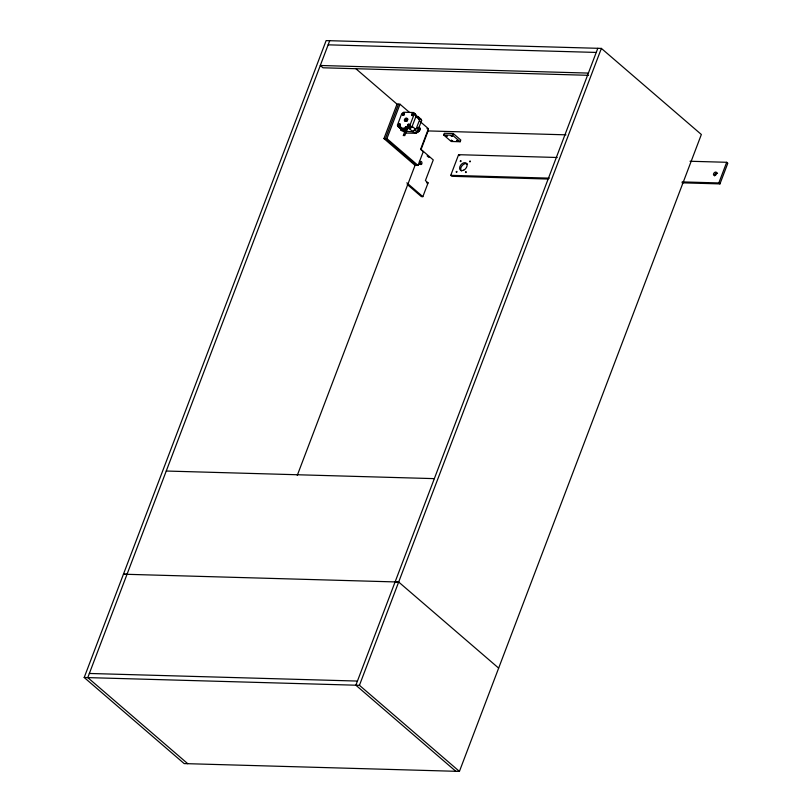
<?xml version="1.0" encoding="UTF-8"?>
<svg xmlns="http://www.w3.org/2000/svg" width="812" height="812" viewBox="0 0 812 812"><rect width="100%" height="100%" fill="white"/><g stroke="black" fill="none" stroke-linecap="round" stroke-linejoin="round"><path stroke-width="1.22" d="M417.794 131.118L418.373 130.732M419.154 129.605L417.5 128.073M419.134 129.656L417.439 128.286M84.204 677.502L326.14 40.6L601.377 48.405L701.355 134.498L459.419 771.4L184.182 763.595L84.204 677.502L359.442 685.308L459.419 771.4M329.713 40.701L87.777 677.604L187.755 763.696M420.048 121.485L428.431 128.712L420.586 149.367L423.255 151.661L418.028 165.435L415.044 165.354L383.944 138.568L397.017 104.139L400.001 104.22L409.563 112.462M398.509 104.18L385.436 138.608L416.536 165.394M418.028 165.435L386.918 138.649L400.001 104.22M397.413 125.149L401.778 113.66L403.584 112.249L413.521 112.523L415.5 114.228L416.211 115.71L411.846 127.2L410.04 128.611L407.492 128.54L405.848 127.382L405.624 128.753L400.793 128.611L400.154 128.063L400.671 126.702L398.124 126.631L397.413 125.149L400.854 128.357M403.635 129.128L403.006 130.762L401.767 130.722L400.651 129.758L401.534 127.443M402.559 130.032L402.468 130.742L402.691 130.143M405.624 128.753L404.995 128.205L405.513 126.834L408.06 126.905L410.04 128.611M405.208 129.078C396.175 128.347 404.071 130.407 405.33 128.743M406.751 128.397L406.152 130.742L405.269 129.981L405.898 128.316M403.249 135.675L404.934 131.321M407.492 128.54L406.609 130.864L405.482 129.9L406.365 127.575M405.99 129.189L405.239 130.712L406.609 130.864M406.325 129.879L405.909 130.844L406.873 128.063M406.051 132.275L404.741 135.716L403.635 134.762M408.06 126.905L409.867 125.495L414.232 114.005L413.521 112.523M413.298 131.422L415.429 129.138L412.547 131.392L415.5 133.31L417.297 131.899L421.661 120.409L420.961 118.928L418.007 117.009L418.759 118.593M419.134 119.384L418.759 117.04M297.263 475.416L415.277 164.734M421.134 149.317L428.34 130.346M443.646 134.985L444.306 133.259L453.238 133.513L460.79 140.019L460.14 141.745L451.198 141.491L443.646 134.985L452.588 135.239L460.14 141.745M407.228 184.436L421.357 196.605L422.849 196.656L428.086 182.883L425.417 180.589L433.263 159.934L421.144 149.489M452.588 135.239L453.238 133.513M547.968 179.026L451.868 176.295L450.751 175.341L458.597 154.686L557.235 157.487M597.805 48.304L355.869 685.206L455.837 771.298M359.442 685.308L601.377 48.405M726.679 162.288L727.796 163.242L719.95 183.898L718.833 182.944L726.679 162.288L690.007 161.253M418.809 130.306L418.992 129.768M419.175 128.864L417.581 127.616L419.073 129.484M328.149 44.833L596.231 52.435M588.385 73.09L320.304 65.488L322.963 67.782L588.517 75.313M415.5 133.31L405.553 133.026L403.351 131.138L413.034 131.808L409.289 128.59L412.171 126.337L415.906 129.555L419.611 119.8L415.876 116.583L414.749 114.208L415.5 114.228M426.95 128.672L428.431 128.712M400.154 128.063L404.995 128.205M400.651 129.758L405.482 129.9M428.127 130.925L565.964 134.833M383.944 138.568L386.918 138.649M450.751 175.341L549.389 178.143M682.161 181.908L718.833 182.944M682.009 182.822L719.95 183.898M426.594 182.842L428.086 182.883M166.247 471.031L434.339 478.633M498.649 668.124L398.672 582.021L123.444 574.206L127.017 574.328M395.099 581.93L398.672 582.031M89.35 673.463L357.442 681.065M414.749 114.208L418.495 117.425M414.232 114.005L416.211 115.71M419.459 118.511L421.661 120.409M458.597 154.686L459.714 155.64M356.021 68.837L397.362 104.433M409.867 125.495L411.846 127.2M415.094 130.011L417.297 131.899M405.513 126.834L406.142 127.382M403.381 130.285L404.853 131.544M398.124 126.631L400.103 128.337M401.087 129.859L401.96 130.62M427.112 155.874L428.98 157.477M406.832 182.852L422.849 196.656M461.429 171.007A4.567 3.055 -49.3 0 1 462.231 165.516A4.567 3.055 -49.3 0 1 467.509 164.186M714.672 175.889A1.969 1.319 -49.3 0 1 715.453 173.626A1.969 1.319 -49.3 0 1 717.534 173.291M417.063 132.153A1.573 1.035 -88.4 0 1 415.338 132.904M419.418 161.375A1.573 1.035 -88.4 0 1 420.433 162.715A1.573 1.035 -88.4 0 1 419.662 164.46M417.957 128.022A2.558 1.705 -49.3 0 1 417.733 128.6M417.997 127.91A2.761 1.837 -49.3 0 1 417.764 128.54M418.616 127.382A2.761 1.837 -49.3 0 1 419.571 130.316A2.761 1.837 -49.3 0 1 416.059 131.991M418.687 127.484A2.558 1.705 -49.3 0 1 419.53 129.747A2.558 1.705 -49.3 0 1 417.003 131.92M418.454 127.484A2.761 1.837 -49.3 0 1 419.763 130.255A2.761 1.837 -49.3 0 1 416.17 132.092M405.229 121.374A1.756 1.167 -49.3 0 1 406.152 118.867A1.756 1.167 -49.3 0 1 407.898 119.74M407.228 121.018A1.756 1.167 -49.3 0 1 406.721 121.414M413.714 114.472A1.127 0.751 -49.3 0 1 412.273 115.598A1.127 0.751 -49.3 0 1 412.283 114.086A1.127 0.751 -49.3 0 1 413.714 114.076M408.121 126.266A1.127 0.751 -49.3 0 1 408.263 124.733A1.127 0.751 -49.3 0 1 409.654 124.774M409.654 125.17A1.127 0.751 -49.3 0 1 408.7 126.266M405.939 119.668A1.035 0.69 -49.3 0 1 407.309 119.679M407.259 120.125A1.035 0.69 -49.3 0 1 405.939 121.008M399.9 125.718A1.127 0.751 -49.3 0 1 398.55 125.484A1.127 0.751 -49.3 0 1 399.819 124.084A1.127 0.751 -49.3 0 1 400.133 125.454M398.996 125.251L399.94 124.754L399.007 125.19M403.056 114.543C404.498 115.477 403.676 112.594 403.067 114.512M408.253 125.515L409.197 124.997L408.253 125.484M412.323 114.807C413.734 115.761 412.983 112.817 412.323 114.776M445.981 135.746L447.26 136.243L446.021 135.695M451.188 135.898L452.477 136.386L451.188 135.898M456.537 140.496L457.795 140.973L456.537 140.496M469.539 161.527C470.463 162.918 470.666 159.639 469.539 161.527M465.489 172.195C466.22 173.707 466.829 170.317 465.489 172.195M456.242 171.87C456.78 173.524 457.643 170.155 456.242 171.87M460.313 161.172C460.84 162.816 461.723 159.467 460.313 161.172M451.34 140.303L452.599 140.811L451.34 140.303M463.774 170.144A4.567 3.055 -49.3 0 0 466.403 163.232A4.567 3.055 -49.3 0 0 459.907 166.541A4.567 3.055 -49.3 0 0 463.774 170.144M715.23 175.311A1.969 1.319 -49.3 0 0 716.428 172.337A1.969 1.319 -49.3 0 0 713.616 173.697A1.969 1.319 -49.3 0 0 715.23 175.311M421.621 164.085A1.573 1.035 -88.4 0 0 421.174 161.456A1.573 1.035 -88.4 0 0 419.895 163.415A1.573 1.035 -88.4 0 0 421.621 164.085M405.97 120.927A1.756 1.167 -49.3 0 0 406.995 118.278A1.756 1.167 -49.3 0 0 404.498 119.526A1.756 1.167 -49.3 0 0 405.97 120.927M403.351 114.949A1.127 0.751 -49.3 0 0 403.97 113.244A1.127 0.751 -49.3 0 0 402.366 114.096A1.127 0.751 -49.3 0 0 403.351 114.949M403.665 115.223A1.127 0.751 -49.3 0 0 404.285 113.518A1.127 0.751 -49.3 0 0 402.681 114.37A1.127 0.751 -49.3 0 0 403.665 115.223M412.608 115.213A1.127 0.751 -49.3 0 0 413.227 113.507A1.127 0.751 -49.3 0 0 411.623 114.35A1.127 0.751 -49.3 0 0 412.608 115.213M408.537 125.921A1.127 0.751 -49.3 0 0 409.157 124.206A1.127 0.751 -49.3 0 0 407.553 125.058A1.127 0.751 -49.3 0 0 408.537 125.921M406.132 120.541A1.035 0.69 -49.3 0 0 406.7 118.958A1.035 0.69 -49.3 0 0 405.229 119.74A1.035 0.69 -49.3 0 0 406.132 120.541M399.281 125.657A1.127 0.751 -49.3 0 0 399.9 123.942A1.127 0.751 -49.3 0 0 398.296 124.794A1.127 0.751 -49.3 0 0 399.281 125.657"/></g></svg>
